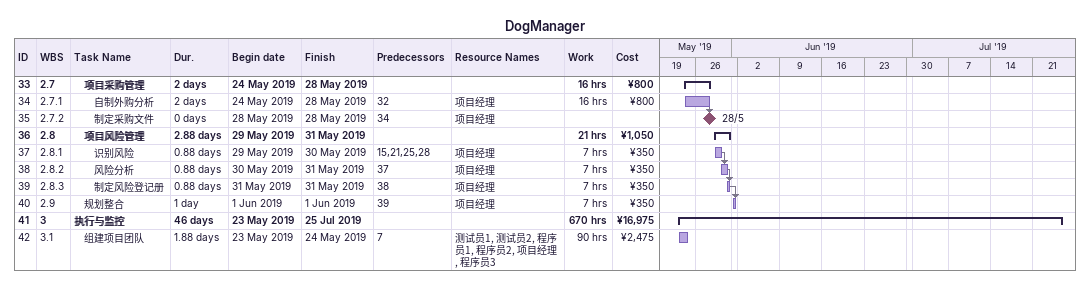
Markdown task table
DogManager

| ID | WBS | Task | Duration | Start | Finish | Predecessors | Resources | Work (h) | Cost (¥) |
|---|---|---|---|---|---|---|---|---|---|
| 33 | 2.7 | **项目采购管理** | 2d | 2019-05-24 | 2019-05-28 |  |  | 16 | 800 |
| 34 | 2.7.1 | 自制外购分析 | 2d | 2019-05-24 | 2019-05-28 | 32 | 项目经理 | 16 | 800 |
| 35 | 2.7.2 | 制定采购文件 | 0d | 2019-05-28 | 2019-05-28 | 34 | 项目经理 |  |  |
| 36 | 2.8 | **项目风险管理** | 2.88d | 2019-05-29 | 2019-05-31 |  |  | 21 | 1050 |
| 37 | 2.8.1 | 识别风险 | 0.88d | 2019-05-29 | 2019-05-30 | 15, 21, 25, 28 | 项目经理 | 7 | 350 |
| 38 | 2.8.2 | 风险分析 | 0.88d | 2019-05-30 | 2019-05-31 | 37 | 项目经理 | 7 | 350 |
| 39 | 2.8.3 | 制定风险登记册 | 0.88d | 2019-05-31 | 2019-05-31 | 38 | 项目经理 | 7 | 350 |
| 40 | 2.9 | 规划整合 | 1d | 2019-06-01 | 2019-06-01 | 39 | 项目经理 | 7 | 350 |
| 41 | 3 | **执行与监控** | 46d | 2019-05-23 | 2019-07-25 |  |  | 670 | 16975 |
| 42 | 3.1 | 组建项目团队 | 1.88d | 2019-05-23 | 2019-05-24 | 7 | 测试员1, 测试员2, 程序员1, 程序员2, 项目经理, 程序员3 | 90 | 2475 |
